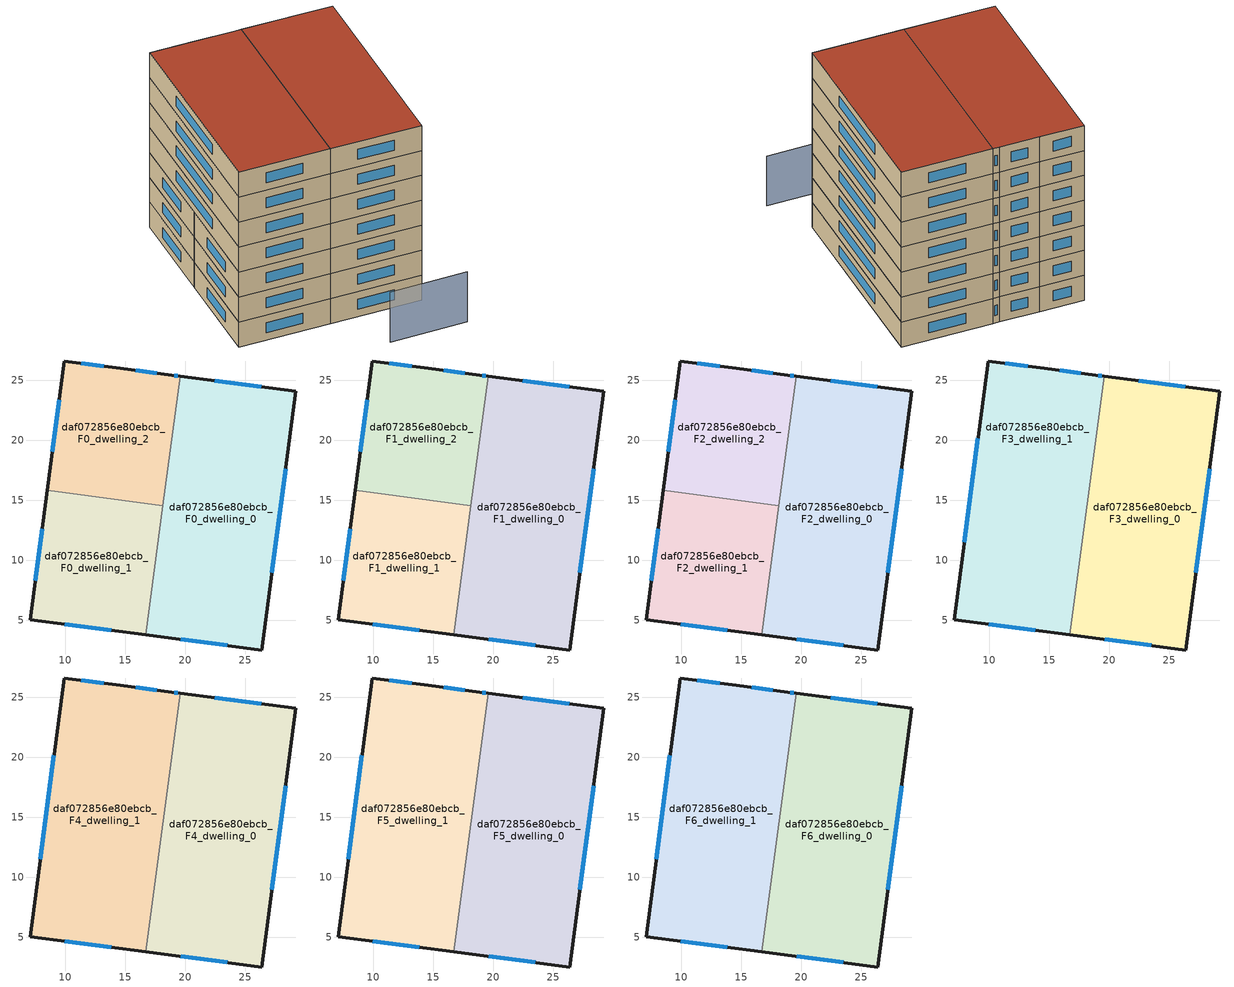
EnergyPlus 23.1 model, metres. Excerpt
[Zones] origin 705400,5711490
daf072856e80ebcb_F0_dwelling_0
 floor ground (EU_floor_Construction): 29.22,24.07 26.37,2.54 16.72,3.81 19.57,25.33 z0
 wall outside (EU_wall_Construction): 16.72,3.81 26.37,2.54 29.22,24.07 19.57,25.33 z0:3
 wall to daf072856e80ebcb_F0_dwelling_2 (EU_wall_Construction): 19.57,25.33 18.14,14.57 z0:3
 wall to daf072856e80ebcb_F0_dwelling_1 (EU_wall_Construction): 18.14,14.57 16.72,3.81 z0:3
 window (EU_Window_Construction): 26.33,24.45 22.46,24.95 / 27.22,8.98 28.36,17.62 / 19.61,3.43 23.48,2.92 z0.9:2.1
daf072856e80ebcb_F0_dwelling_1
 floor ground (EU_floor_Construction): 18.14,14.57 16.72,3.81 7.07,5.08 8.5,15.84 z0
 wall outside (EU_wall_Construction): 8.5,15.84 7.07,5.08 16.72,3.81 z0:3
 wall to daf072856e80ebcb_F0_dwelling_2 (EU_wall_Construction): 18.14,14.57 8.5,15.84 z0:3
 window (EU_Window_Construction): 9.96,4.7 13.83,4.19 / 8.07,12.62 7.5,8.3 z0.9:2.1
daf072856e80ebcb_F0_dwelling_2
 floor ground (EU_floor_Construction): 19.57,25.33 18.14,14.57 8.5,15.84 9.92,26.61 14.61,26 18.89,25.42 z0
 wall outside (EU_wall_Construction): 19.57,25.33 18.89,25.42 14.61,26 9.92,26.61 8.5,15.84 z0:3
 window (EU_Window_Construction): 9.49,23.39 8.92,19.07 / 13.2,26.18 11.32,26.42 / 17.61,25.59 15.89,25.82 / 19.36,25.36 19.09,25.4 z0.9:2.1
daf072856e80ebcb_F1_dwelling_0
 floor to daf072856e80ebcb_F0_dwelling_0 (EU_floor_Construction): 29.22,24.07 26.37,2.54 16.72,3.81 19.57,25.33 z3
 wall outside (EU_wall_Construction): 16.72,3.81 26.37,2.54 29.22,24.07 19.57,25.33 z3:6
 wall to daf072856e80ebcb_F1_dwelling_2 (EU_wall_Construction): 19.57,25.33 18.14,14.57 z3:6
 wall to daf072856e80ebcb_F1_dwelling_1 (EU_wall_Construction): 18.14,14.57 16.72,3.81 z3:6
 window (EU_Window_Construction): 26.33,24.45 22.46,24.95 / 27.22,8.98 28.36,17.62 / 19.61,3.43 23.48,2.92 z3.9:5.1
daf072856e80ebcb_F1_dwelling_1
 floor to daf072856e80ebcb_F0_dwelling_1 (EU_floor_Construction): 18.14,14.57 16.72,3.81 7.07,5.08 8.5,15.84 z3
 wall outside (EU_wall_Construction): 8.5,15.84 7.07,5.08 16.72,3.81 z3:6
 wall to daf072856e80ebcb_F1_dwelling_2 (EU_wall_Construction): 18.14,14.57 8.5,15.84 z3:6
 window (EU_Window_Construction): 9.96,4.7 13.83,4.19 / 8.07,12.62 7.5,8.3 z3.9:5.1
daf072856e80ebcb_F1_dwelling_2
 floor to daf072856e80ebcb_F0_dwelling_2 (EU_floor_Construction): 19.57,25.33 18.14,14.57 8.5,15.84 9.92,26.61 14.61,26 18.89,25.42 z3
 wall outside (EU_wall_Construction): 19.57,25.33 18.89,25.42 14.61,26 9.92,26.61 8.5,15.84 z3:6
 window (EU_Window_Construction): 9.49,23.39 8.92,19.07 / 13.2,26.18 11.32,26.42 / 17.61,25.59 15.89,25.82 / 19.36,25.36 19.09,25.4 z3.9:5.1
daf072856e80ebcb_F2_dwelling_0
 floor to daf072856e80ebcb_F1_dwelling_0 (EU_floor_Construction): 29.22,24.07 26.37,2.54 16.72,3.81 19.57,25.33 z6
 wall outside (EU_wall_Construction): 16.72,3.81 26.37,2.54 29.22,24.07 19.57,25.33 z6:9
 wall to daf072856e80ebcb_F2_dwelling_2 (EU_wall_Construction): 19.57,25.33 18.14,14.57 z6:9
 wall to daf072856e80ebcb_F2_dwelling_1 (EU_wall_Construction): 18.14,14.57 16.72,3.81 z6:9
 window (EU_Window_Construction): 26.33,24.45 22.46,24.95 / 27.22,8.98 28.36,17.62 / 19.61,3.43 23.48,2.92 z6.9:8.1
daf072856e80ebcb_F2_dwelling_1
 floor to daf072856e80ebcb_F1_dwelling_1 (EU_floor_Construction): 18.14,14.57 16.72,3.81 7.07,5.08 8.5,15.84 z6
 wall outside (EU_wall_Construction): 8.5,15.84 7.07,5.08 16.72,3.81 z6:9
 wall to daf072856e80ebcb_F2_dwelling_2 (EU_wall_Construction): 18.14,14.57 8.5,15.84 z6:9
 window (EU_Window_Construction): 9.96,4.7 13.83,4.19 / 8.07,12.62 7.5,8.3 z6.9:8.1
daf072856e80ebcb_F2_dwelling_2
 floor to daf072856e80ebcb_F1_dwelling_2 (EU_floor_Construction): 19.57,25.33 18.14,14.57 8.5,15.84 9.92,26.61 14.61,26 18.89,25.42 z6
 wall outside (EU_wall_Construction): 19.57,25.33 18.89,25.42 14.61,26 9.92,26.61 8.5,15.84 z6:9
 window (EU_Window_Construction): 9.49,23.39 8.92,19.07 / 13.2,26.18 11.32,26.42 / 17.61,25.59 15.89,25.82 / 19.36,25.36 19.09,25.4 z6.9:8.1
daf072856e80ebcb_F3_dwelling_0
 floor to daf072856e80ebcb_F2_dwelling_0 (EU_floor_Construction): 29.22,24.07 26.37,2.54 16.72,3.81 19.57,25.33 z9
 wall outside (EU_wall_Construction): 16.72,3.81 26.37,2.54 29.22,24.07 19.57,25.33 z9:12
 wall to daf072856e80ebcb_F3_dwelling_1 (EU_wall_Construction): 19.57,25.33 16.72,3.81 z9:12
 window (EU_Window_Construction): 26.33,24.45 22.46,24.95 / 27.22,8.98 28.36,17.62 / 19.61,3.43 23.48,2.92 z9.9:11.1
daf072856e80ebcb_F3_dwelling_1
 floor to daf072856e80ebcb_F2_dwelling_1 (EU_floor_Construction): 18.14,14.57 16.72,3.81 7.07,5.08 8.5,15.84 z9
 floor to daf072856e80ebcb_F2_dwelling_2 (EU_floor_Construction): 19.57,25.33 18.14,14.57 8.5,15.84 9.92,26.61 14.61,26 18.89,25.42 z9
 wall outside (EU_wall_Construction): 19.57,25.33 18.89,25.42 14.61,26 9.92,26.61 7.07,5.08 16.72,3.81 z9:12
 window (EU_Window_Construction): 19.36,25.36 19.09,25.4 / 9.96,4.7 13.83,4.19 / 9.07,20.16 7.92,11.52 / 13.2,26.18 11.32,26.42 / 17.61,25.59 15.89,25.82 z9.9:11.1
daf072856e80ebcb_F4_dwelling_0
 floor to daf072856e80ebcb_F3_dwelling_0 (EU_floor_Construction): 29.22,24.07 26.37,2.54 16.72,3.81 19.57,25.33 z12
 wall outside (EU_wall_Construction): 16.72,3.81 26.37,2.54 29.22,24.07 19.57,25.33 z12:15
 wall to daf072856e80ebcb_F4_dwelling_1 (EU_wall_Construction): 19.57,25.33 16.72,3.81 z12:15
 window (EU_Window_Construction): 26.33,24.45 22.46,24.95 / 27.22,8.98 28.36,17.62 / 19.61,3.43 23.48,2.92 z12.9:14.1
daf072856e80ebcb_F4_dwelling_1
 floor to daf072856e80ebcb_F3_dwelling_1 (EU_floor_Construction): 19.57,25.33 16.72,3.81 7.07,5.08 9.92,26.61 14.61,26 18.89,25.42 z12
 wall outside (EU_wall_Construction): 19.57,25.33 18.89,25.42 14.61,26 9.92,26.61 7.07,5.08 16.72,3.81 z12:15
 window (EU_Window_Construction): 19.36,25.36 19.09,25.4 / 9.96,4.7 13.83,4.19 / 9.07,20.16 7.92,11.52 / 13.2,26.18 11.32,26.42 / 17.61,25.59 15.89,25.82 z12.9:14.1
daf072856e80ebcb_F5_dwelling_0
 floor to daf072856e80ebcb_F4_dwelling_0 (EU_floor_Construction): 29.22,24.07 26.37,2.54 16.72,3.81 19.57,25.33 z15
 wall outside (EU_wall_Construction): 16.72,3.81 26.37,2.54 29.22,24.07 19.57,25.33 z15:18
 wall to daf072856e80ebcb_F5_dwelling_1 (EU_wall_Construction): 19.57,25.33 16.72,3.81 z15:18
 window (EU_Window_Construction): 26.33,24.45 22.46,24.95 / 27.22,8.98 28.36,17.62 / 19.61,3.43 23.48,2.92 z15.9:17.1
daf072856e80ebcb_F5_dwelling_1
 floor to daf072856e80ebcb_F4_dwelling_1 (EU_floor_Construction): 19.57,25.33 16.72,3.81 7.07,5.08 9.92,26.61 14.61,26 18.89,25.42 z15
 wall outside (EU_wall_Construction): 19.57,25.33 18.89,25.42 14.61,26 9.92,26.61 7.07,5.08 16.72,3.81 z15:18
 window (EU_Window_Construction): 19.36,25.36 19.09,25.4 / 9.96,4.7 13.83,4.19 / 9.07,20.16 7.92,11.52 / 13.2,26.18 11.32,26.42 / 17.61,25.59 15.89,25.82 z15.9:17.1
daf072856e80ebcb_F6_dwelling_0
 floor to daf072856e80ebcb_F5_dwelling_0 (EU_floor_Construction): 29.22,24.07 26.37,2.54 16.72,3.81 19.57,25.33 z18
 wall outside (EU_wall_Construction): 16.72,3.81 26.37,2.54 29.22,24.07 19.57,25.33 z18:21
 wall to daf072856e80ebcb_F6_dwelling_1 (EU_wall_Construction): 19.57,25.33 16.72,3.81 z18:21
 window (EU_Window_Construction): 26.33,24.45 22.46,24.95 / 27.22,8.98 28.36,17.62 / 19.61,3.43 23.48,2.92 z18.9:20.1
 roof outside (EU_roof_Construction): 26.37,2.54 29.22,24.07 19.57,25.33 16.72,3.81 z21
daf072856e80ebcb_F6_dwelling_1
 floor to daf072856e80ebcb_F5_dwelling_1 (EU_floor_Construction): 19.57,25.33 16.72,3.81 7.07,5.08 9.92,26.61 14.61,26 18.89,25.42 z18
 wall outside (EU_wall_Construction): 19.57,25.33 18.89,25.42 14.61,26 9.92,26.61 7.07,5.08 16.72,3.81 z18:21
 window (EU_Window_Construction): 19.36,25.36 19.09,25.4 / 9.96,4.7 13.83,4.19 / 9.07,20.16 7.92,11.52 / 13.2,26.18 11.32,26.42 / 17.61,25.59 15.89,25.82 z18.9:20.1
 roof outside (EU_roof_Construction): 16.72,3.81 19.57,25.33 18.89,25.42 14.61,26 9.92,26.61 7.07,5.08 z21
shading: 20.17,-1.85 28.34,-2.83 z0:6; 27.7,12.63 28.98,24.1 z0:15
[Building]
EU S2 Campaign: North Axis=0; Terrain=City; Solar Distribution=FullExterior
[Site:Location]
London: Latitude=51.5; Longitude=-0.5; Time Zone=0; Elevation=25
[SizingPeriod:WeatherFileDays]
AnnualSizingPeriod: Begin Month=1; Begin Day of Month=1; End Month=12; End Day of Month=31; Day of Week for Start Day=Monday; Use Weather File Daylight Saving Period=No; Use Weather File Rain and Snow Indicators=No
[MATERIAL]
EU_InternalMass_Material: Roughness=MediumRough; Thickness=0.1; Conductivity=1; Density=1800; Specific Heat=900; Thermal Absorptance=0.9; Solar Absorptance=0.7; Visible Absorptance=0.7
[MATERIAL:NOMASS] Roughness=MediumRough; Thermal Absorptance=0.9; Solar Absorptance=0.7; Visible Absorptance=0.7
Name | Thermal Resistance
EU_wall_NoMass | 1.04674
EU_roof_NoMass | 4.32442
EU_floor_NoMass | 2.04616
[WINDOWMATERIAL:SIMPLEGLAZINGSYSTEM]
EU_Window_SimpleGlazing: UFactor=4.25843; Solar Heat Gain Coefficient=0.85; Visible Transmittance=0.85
[CONSTRUCTION]
EU_wall_Construction: EU_wall_NoMass
EU_roof_Construction: EU_roof_NoMass
EU_floor_Construction: EU_floor_NoMass
EU_InternalMass_Construction: EU_InternalMass_Material
EU_Window_Construction: EU_Window_SimpleGlazing
[ZONE] Type=1; Multiplier=1; Ceiling Height=autocalculate; Floor Area=autocalculate; Part of Total Floor Area=Yes
Name | Volume
daf072856e80ebcb_F0_dwelling_0 | 633.992
daf072856e80ebcb_F1_dwelling_0; daf072856e80ebcb_F2_dwelling_0; daf072856e80ebcb_F3_dwelling_0; daf072856e80ebcb_F4_dwelling_0; daf072856e80ebcb_F5_dwelling_0; daf072856e80ebcb_F6_dwelling_0; daf072856e80ebcb_F3_dwelling_1 | 633.99
daf072856e80ebcb_F0_dwelling_1; daf072856e80ebcb_F1_dwelling_1; daf072856e80ebcb_F2_dwelling_1 | 316.994
daf072856e80ebcb_F4_dwelling_1; daf072856e80ebcb_F5_dwelling_1; daf072856e80ebcb_F6_dwelling_1 | 634.004
daf072856e80ebcb_F0_dwelling_2; daf072856e80ebcb_F1_dwelling_2; daf072856e80ebcb_F2_dwelling_2 | 317.008
[INTERNALMASS] Construction=EU_InternalMass_Construction
Name | Zone or ZoneList | Surface Area
daf072856e80ebcb_F0_dwelling_0_EU_InternalMass | daf072856e80ebcb_F0_dwelling_0 | 211.331
daf072856e80ebcb_F0_dwelling_1_EU_InternalMass | daf072856e80ebcb_F0_dwelling_1 | 105.665
daf072856e80ebcb_F0_dwelling_2_EU_InternalMass | daf072856e80ebcb_F0_dwelling_2 | 105.669
daf072856e80ebcb_F1_dwelling_0_EU_InternalMass | daf072856e80ebcb_F1_dwelling_0 | 211.331
daf072856e80ebcb_F1_dwelling_1_EU_InternalMass | daf072856e80ebcb_F1_dwelling_1 | 105.665
daf072856e80ebcb_F1_dwelling_2_EU_InternalMass | daf072856e80ebcb_F1_dwelling_2 | 105.669
daf072856e80ebcb_F2_dwelling_0_EU_InternalMass | daf072856e80ebcb_F2_dwelling_0 | 211.331
daf072856e80ebcb_F2_dwelling_1_EU_InternalMass | daf072856e80ebcb_F2_dwelling_1 | 105.665
daf072856e80ebcb_F2_dwelling_2_EU_InternalMass | daf072856e80ebcb_F2_dwelling_2 | 105.669
daf072856e80ebcb_F3_dwelling_0_EU_InternalMass | daf072856e80ebcb_F3_dwelling_0 | 211.331
daf072856e80ebcb_F3_dwelling_1_EU_InternalMass | daf072856e80ebcb_F3_dwelling_1 | 211.335
daf072856e80ebcb_F4_dwelling_0_EU_InternalMass | daf072856e80ebcb_F4_dwelling_0 | 211.331
daf072856e80ebcb_F4_dwelling_1_EU_InternalMass | daf072856e80ebcb_F4_dwelling_1 | 211.335
daf072856e80ebcb_F5_dwelling_0_EU_InternalMass | daf072856e80ebcb_F5_dwelling_0 | 211.331
daf072856e80ebcb_F5_dwelling_1_EU_InternalMass | daf072856e80ebcb_F5_dwelling_1 | 211.335
daf072856e80ebcb_F6_dwelling_0_EU_InternalMass | daf072856e80ebcb_F6_dwelling_0 | 211.331
daf072856e80ebcb_F6_dwelling_1_EU_InternalMass | daf072856e80ebcb_F6_dwelling_1 | 211.335
[OTHEREQUIPMENT] Fuel Type=Electricity; Design Level Calculation Method=Watts/Area; Power per Zone Floor Area=1; Fraction Latent=0; Fraction Radiant=0; Fraction Lost=0; Carbon Dioxide Generation Rate=0; EndUse Subcategory=EU_Step8_InternalGains
Name | Zone or ZoneList or Space or SpaceList | Schedule
EU_Step8_InternalGain_daf072856e80ebcb_F0_dwelling_0_f000 | daf072856e80ebcb_F0_dwelling_0 | EU_Step8_GainSchedule_daf072856e80ebcb_F0_dwelling_0_f000
EU_Step8_InternalGain_daf072856e80ebcb_F0_dwelling_1_f000 | daf072856e80ebcb_F0_dwelling_1 | EU_Step8_GainSchedule_daf072856e80ebcb_F0_dwelling_1_f000
EU_Step8_InternalGain_daf072856e80ebcb_F0_dwelling_2_f000 | daf072856e80ebcb_F0_dwelling_2 | EU_Step8_GainSchedule_daf072856e80ebcb_F0_dwelling_2_f000
EU_Step8_InternalGain_daf072856e80ebcb_F1_dwelling_0_f000 | daf072856e80ebcb_F1_dwelling_0 | EU_Step8_GainSchedule_daf072856e80ebcb_F1_dwelling_0_f000
EU_Step8_InternalGain_daf072856e80ebcb_F1_dwelling_1_f000 | daf072856e80ebcb_F1_dwelling_1 | EU_Step8_GainSchedule_daf072856e80ebcb_F1_dwelling_1_f000
EU_Step8_InternalGain_daf072856e80ebcb_F1_dwelling_2_f000 | daf072856e80ebcb_F1_dwelling_2 | EU_Step8_GainSchedule_daf072856e80ebcb_F1_dwelling_2_f000
EU_Step8_InternalGain_daf072856e80ebcb_F2_dwelling_0_f000 | daf072856e80ebcb_F2_dwelling_0 | EU_Step8_GainSchedule_daf072856e80ebcb_F2_dwelling_0_f000
EU_Step8_InternalGain_daf072856e80ebcb_F2_dwelling_1_f000 | daf072856e80ebcb_F2_dwelling_1 | EU_Step8_GainSchedule_daf072856e80ebcb_F2_dwelling_1_f000
EU_Step8_InternalGain_daf072856e80ebcb_F2_dwelling_2_f000 | daf072856e80ebcb_F2_dwelling_2 | EU_Step8_GainSchedule_daf072856e80ebcb_F2_dwelling_2_f000
EU_Step8_InternalGain_daf072856e80ebcb_F3_dwelling_0_f000 | daf072856e80ebcb_F3_dwelling_0 | EU_Step8_GainSchedule_daf072856e80ebcb_F3_dwelling_0_f000
EU_Step8_InternalGain_daf072856e80ebcb_F3_dwelling_1_f000 | daf072856e80ebcb_F3_dwelling_1 | EU_Step8_GainSchedule_daf072856e80ebcb_F3_dwelling_1_f000
EU_Step8_InternalGain_daf072856e80ebcb_F4_dwelling_0_f000 | daf072856e80ebcb_F4_dwelling_0 | EU_Step8_GainSchedule_daf072856e80ebcb_F4_dwelling_0_f000
EU_Step8_InternalGain_daf072856e80ebcb_F4_dwelling_1_f000 | daf072856e80ebcb_F4_dwelling_1 | EU_Step8_GainSchedule_daf072856e80ebcb_F4_dwelling_1_f000
EU_Step8_InternalGain_daf072856e80ebcb_F5_dwelling_0_f000 | daf072856e80ebcb_F5_dwelling_0 | EU_Step8_GainSchedule_daf072856e80ebcb_F5_dwelling_0_f000
EU_Step8_InternalGain_daf072856e80ebcb_F5_dwelling_1_f000 | daf072856e80ebcb_F5_dwelling_1 | EU_Step8_GainSchedule_daf072856e80ebcb_F5_dwelling_1_f000
EU_Step8_InternalGain_daf072856e80ebcb_F6_dwelling_0_f000 | daf072856e80ebcb_F6_dwelling_0 | EU_Step8_GainSchedule_daf072856e80ebcb_F6_dwelling_0_f000
EU_Step8_InternalGain_daf072856e80ebcb_F6_dwelling_1_f000 | daf072856e80ebcb_F6_dwelling_1 | EU_Step8_GainSchedule_daf072856e80ebcb_F6_dwelling_1_f000
[ZONEVENTILATION:DESIGNFLOWRATE] Schedule=EU_AlwaysOn; Design Flow Rate Calculation Method=AirChanges/Hour; Air Changes per Hour=0.488719; Ventilation Type=Natural; Fan Pressure Rise=0; Fan Total Efficiency=1; Constant Term Coefficient=1; Temperature Term Coefficient=0; Velocity Term Coefficient=0; Velocity Squared Term Coefficient=0; Minimum Indoor Temperature=-100; Maximum Indoor Temperature=100; Delta Temperature=-100; Minimum Outdoor Temperature=-100; Maximum Outdoor Temperature=100; Maximum Wind Speed=40
Name | Zone or ZoneList or Space or SpaceList
EU_ConstantAir_daf072856e80ebcb_F0_dwelling_0 | daf072856e80ebcb_F0_dwelling_0
EU_ConstantAir_daf072856e80ebcb_F0_dwelling_1 | daf072856e80ebcb_F0_dwelling_1
EU_ConstantAir_daf072856e80ebcb_F0_dwelling_2 | daf072856e80ebcb_F0_dwelling_2
EU_ConstantAir_daf072856e80ebcb_F1_dwelling_0 | daf072856e80ebcb_F1_dwelling_0
EU_ConstantAir_daf072856e80ebcb_F1_dwelling_1 | daf072856e80ebcb_F1_dwelling_1
EU_ConstantAir_daf072856e80ebcb_F1_dwelling_2 | daf072856e80ebcb_F1_dwelling_2
EU_ConstantAir_daf072856e80ebcb_F2_dwelling_0 | daf072856e80ebcb_F2_dwelling_0
EU_ConstantAir_daf072856e80ebcb_F2_dwelling_1 | daf072856e80ebcb_F2_dwelling_1
EU_ConstantAir_daf072856e80ebcb_F2_dwelling_2 | daf072856e80ebcb_F2_dwelling_2
EU_ConstantAir_daf072856e80ebcb_F3_dwelling_0 | daf072856e80ebcb_F3_dwelling_0
EU_ConstantAir_daf072856e80ebcb_F3_dwelling_1 | daf072856e80ebcb_F3_dwelling_1
EU_ConstantAir_daf072856e80ebcb_F4_dwelling_0 | daf072856e80ebcb_F4_dwelling_0
EU_ConstantAir_daf072856e80ebcb_F4_dwelling_1 | daf072856e80ebcb_F4_dwelling_1
EU_ConstantAir_daf072856e80ebcb_F5_dwelling_0 | daf072856e80ebcb_F5_dwelling_0
EU_ConstantAir_daf072856e80ebcb_F5_dwelling_1 | daf072856e80ebcb_F5_dwelling_1
EU_ConstantAir_daf072856e80ebcb_F6_dwelling_0 | daf072856e80ebcb_F6_dwelling_0
EU_ConstantAir_daf072856e80ebcb_F6_dwelling_1 | daf072856e80ebcb_F6_dwelling_1
[HVACTEMPLATE:THERMOSTAT] Constant Heating Setpoint=20; Constant Cooling Setpoint=50
EU_HeatOnly_daf072856e80ebcb_F0_dwelling_0; EU_HeatOnly_daf072856e80ebcb_F0_dwelling_1; EU_HeatOnly_daf072856e80ebcb_F0_dwelling_2; EU_HeatOnly_daf072856e80ebcb_F1_dwelling_0; EU_HeatOnly_daf072856e80ebcb_F1_dwelling_1; EU_HeatOnly_daf072856e80ebcb_F1_dwelling_2; EU_HeatOnly_daf072856e80ebcb_F2_dwelling_0; EU_HeatOnly_daf072856e80ebcb_F2_dwelling_1; EU_HeatOnly_daf072856e80ebcb_F2_dwelling_2; EU_HeatOnly_daf072856e80ebcb_F3_dwelling_0; EU_HeatOnly_daf072856e80ebcb_F3_dwelling_1; EU_HeatOnly_daf072856e80ebcb_F4_dwelling_0; EU_HeatOnly_daf072856e80ebcb_F4_dwelling_1; EU_HeatOnly_daf072856e80ebcb_F5_dwelling_0; EU_HeatOnly_daf072856e80ebcb_F5_dwelling_1; EU_HeatOnly_daf072856e80ebcb_F6_dwelling_0; EU_HeatOnly_daf072856e80ebcb_F6_dwelling_1
[HVACTEMPLATE:ZONE:IDEALLOADSAIRSYSTEM] System Availability Schedule=EU_AlwaysOn; Maximum Heating Supply Air Temperature=50; Minimum Cooling Supply Air Temperature=13; Maximum Heating Supply Air Humidity Ratio=0.0156; Minimum Cooling Supply Air Humidity Ratio=0.0077; Heating Limit=NoLimit; Cooling Limit=NoLimit; Heating Availability Schedule=EU_AlwaysOn; Cooling Availability Schedule=EU_CoolingOff; Dehumidification Control Type=ConstantSensibleHeatRatio; Cooling Sensible Heat Ratio=0.7; Dehumidification Setpoint=60; Humidification Control Type=None; Humidification Setpoint=30; Outdoor Air Method=None; Outdoor Air Flow Rate per Person=0.00944; Outdoor Air Flow Rate per Zone Floor Area=0; Outdoor Air Flow Rate per Zone=0; Demand Controlled Ventilation Type=None; Outdoor Air Economizer Type=NoEconomizer; Heat Recovery Type=None; Sensible Heat Recovery Effectiveness=0.7; Latent Heat Recovery Effectiveness=0.65
Name | Template Thermostat
daf072856e80ebcb_F0_dwelling_0 | EU_HeatOnly_daf072856e80ebcb_F0_dwelling_0
daf072856e80ebcb_F0_dwelling_1 | EU_HeatOnly_daf072856e80ebcb_F0_dwelling_1
daf072856e80ebcb_F0_dwelling_2 | EU_HeatOnly_daf072856e80ebcb_F0_dwelling_2
daf072856e80ebcb_F1_dwelling_0 | EU_HeatOnly_daf072856e80ebcb_F1_dwelling_0
daf072856e80ebcb_F1_dwelling_1 | EU_HeatOnly_daf072856e80ebcb_F1_dwelling_1
daf072856e80ebcb_F1_dwelling_2 | EU_HeatOnly_daf072856e80ebcb_F1_dwelling_2
daf072856e80ebcb_F2_dwelling_0 | EU_HeatOnly_daf072856e80ebcb_F2_dwelling_0
daf072856e80ebcb_F2_dwelling_1 | EU_HeatOnly_daf072856e80ebcb_F2_dwelling_1
daf072856e80ebcb_F2_dwelling_2 | EU_HeatOnly_daf072856e80ebcb_F2_dwelling_2
daf072856e80ebcb_F3_dwelling_0 | EU_HeatOnly_daf072856e80ebcb_F3_dwelling_0
daf072856e80ebcb_F3_dwelling_1 | EU_HeatOnly_daf072856e80ebcb_F3_dwelling_1
daf072856e80ebcb_F4_dwelling_0 | EU_HeatOnly_daf072856e80ebcb_F4_dwelling_0
daf072856e80ebcb_F4_dwelling_1 | EU_HeatOnly_daf072856e80ebcb_F4_dwelling_1
daf072856e80ebcb_F5_dwelling_0 | EU_HeatOnly_daf072856e80ebcb_F5_dwelling_0
daf072856e80ebcb_F5_dwelling_1 | EU_HeatOnly_daf072856e80ebcb_F5_dwelling_1
daf072856e80ebcb_F6_dwelling_0 | EU_HeatOnly_daf072856e80ebcb_F6_dwelling_0
daf072856e80ebcb_F6_dwelling_1 | EU_HeatOnly_daf072856e80ebcb_F6_dwelling_1
[SIZING:ZONE] Zone Cooling Design Supply Air Temperature Input Method=SupplyAirTemperature; Zone Cooling Design Supply Air Temperature=13; Zone Heating Design Supply Air Temperature Input Method=SupplyAirTemperature; Zone Heating Design Supply Air Temperature=50; Zone Cooling Design Supply Air Humidity Ratio=0.008; Zone Heating Design Supply Air Humidity Ratio=0.008; Cooling Design Air Flow Method=DesignDay; Cooling Design Air Flow Rate=0; Cooling Minimum Air Flow per Zone Floor Area=0.000762; Cooling Minimum Air Flow=0; Cooling Minimum Air Flow Fraction=0.2; Heating Design Air Flow Method=DesignDay; Heating Design Air Flow Rate=0; Heating Maximum Air Flow per Zone Floor Area=0.002032; Heating Maximum Air Flow=0.141576; Heating Maximum Air Flow Fraction=0.3; Account for Dedicated Outdoor Air System=No; Dedicated Outdoor Air System Control Strategy=NeutralSupplyAir; Dedicated Outdoor Air Low Setpoint Temperature for Design=autosize; Dedicated Outdoor Air High Setpoint Temperature for Design=autosize; Zone Load Sizing Method=Sensible Load Only No Latent Load; Zone Latent Cooling Design Supply Air Humidity Ratio Input Method=HumidityRatioDifference; Zone Cooling Design Supply Air Humidity Ratio Difference=0.005; Zone Latent Heating Design Supply Air Humidity Ratio Input Method=HumidityRatioDifference; Zone Humidification Design Supply Air Humidity Ratio Difference=0.005
daf072856e80ebcb_F0_dwelling_0; daf072856e80ebcb_F0_dwelling_1; daf072856e80ebcb_F0_dwelling_2; daf072856e80ebcb_F1_dwelling_0; daf072856e80ebcb_F1_dwelling_1; daf072856e80ebcb_F1_dwelling_2; daf072856e80ebcb_F2_dwelling_0; daf072856e80ebcb_F2_dwelling_1; daf072856e80ebcb_F2_dwelling_2; daf072856e80ebcb_F3_dwelling_0; daf072856e80ebcb_F3_dwelling_1; daf072856e80ebcb_F4_dwelling_0; daf072856e80ebcb_F4_dwelling_1; daf072856e80ebcb_F5_dwelling_0; daf072856e80ebcb_F5_dwelling_1; daf072856e80ebcb_F6_dwelling_0; daf072856e80ebcb_F6_dwelling_1
[SCHEDULE:CONSTANT]
Name | Hourly Value
EU_AlwaysOn | 1
EU_CoolingOff | 0
[SCHEDULE:FILE] Column Number=1; Rows to Skip at Top=0; Number of Hours of Data=8760; Column Separator=Comma; Interpolate to Timestep=No; Minutes per Item=60; Adjust Schedule for Daylight Savings=Yes
Name | File
EU_Step8_GainSchedule_daf072856e80ebcb_F0_dwelling_0_f000 | ../../schedules/daf072856e80ebcb/daf072856e80ebcb_F0_dwelling_0_f000_gain.csv
EU_Step8_GainSchedule_daf072856e80ebcb_F0_dwelling_1_f000 | ../../schedules/daf072856e80ebcb/daf072856e80ebcb_F0_dwelling_1_f000_gain.csv
EU_Step8_GainSchedule_daf072856e80ebcb_F0_dwelling_2_f000 | ../../schedules/daf072856e80ebcb/daf072856e80ebcb_F0_dwelling_2_f000_gain.csv
EU_Step8_GainSchedule_daf072856e80ebcb_F1_dwelling_0_f000 | ../../schedules/daf072856e80ebcb/daf072856e80ebcb_F1_dwelling_0_f000_gain.csv
EU_Step8_GainSchedule_daf072856e80ebcb_F1_dwelling_1_f000 | ../../schedules/daf072856e80ebcb/daf072856e80ebcb_F1_dwelling_1_f000_gain.csv
EU_Step8_GainSchedule_daf072856e80ebcb_F1_dwelling_2_f000 | ../../schedules/daf072856e80ebcb/daf072856e80ebcb_F1_dwelling_2_f000_gain.csv
EU_Step8_GainSchedule_daf072856e80ebcb_F2_dwelling_0_f000 | ../../schedules/daf072856e80ebcb/daf072856e80ebcb_F2_dwelling_0_f000_gain.csv
EU_Step8_GainSchedule_daf072856e80ebcb_F2_dwelling_1_f000 | ../../schedules/daf072856e80ebcb/daf072856e80ebcb_F2_dwelling_1_f000_gain.csv
EU_Step8_GainSchedule_daf072856e80ebcb_F2_dwelling_2_f000 | ../../schedules/daf072856e80ebcb/daf072856e80ebcb_F2_dwelling_2_f000_gain.csv
EU_Step8_GainSchedule_daf072856e80ebcb_F3_dwelling_0_f000 | ../../schedules/daf072856e80ebcb/daf072856e80ebcb_F3_dwelling_0_f000_gain.csv
EU_Step8_GainSchedule_daf072856e80ebcb_F3_dwelling_1_f000 | ../../schedules/daf072856e80ebcb/daf072856e80ebcb_F3_dwelling_1_f000_gain.csv
EU_Step8_GainSchedule_daf072856e80ebcb_F4_dwelling_0_f000 | ../../schedules/daf072856e80ebcb/daf072856e80ebcb_F4_dwelling_0_f000_gain.csv
EU_Step8_GainSchedule_daf072856e80ebcb_F4_dwelling_1_f000 | ../../schedules/daf072856e80ebcb/daf072856e80ebcb_F4_dwelling_1_f000_gain.csv
EU_Step8_GainSchedule_daf072856e80ebcb_F5_dwelling_0_f000 | ../../schedules/daf072856e80ebcb/daf072856e80ebcb_F5_dwelling_0_f000_gain.csv
EU_Step8_GainSchedule_daf072856e80ebcb_F5_dwelling_1_f000 | ../../schedules/daf072856e80ebcb/daf072856e80ebcb_F5_dwelling_1_f000_gain.csv
EU_Step8_GainSchedule_daf072856e80ebcb_F6_dwelling_0_f000 | ../../schedules/daf072856e80ebcb/daf072856e80ebcb_F6_dwelling_0_f000_gain.csv
EU_Step8_GainSchedule_daf072856e80ebcb_F6_dwelling_1_f000 | ../../schedules/daf072856e80ebcb/daf072856e80ebcb_F6_dwelling_1_f000_gain.csv
